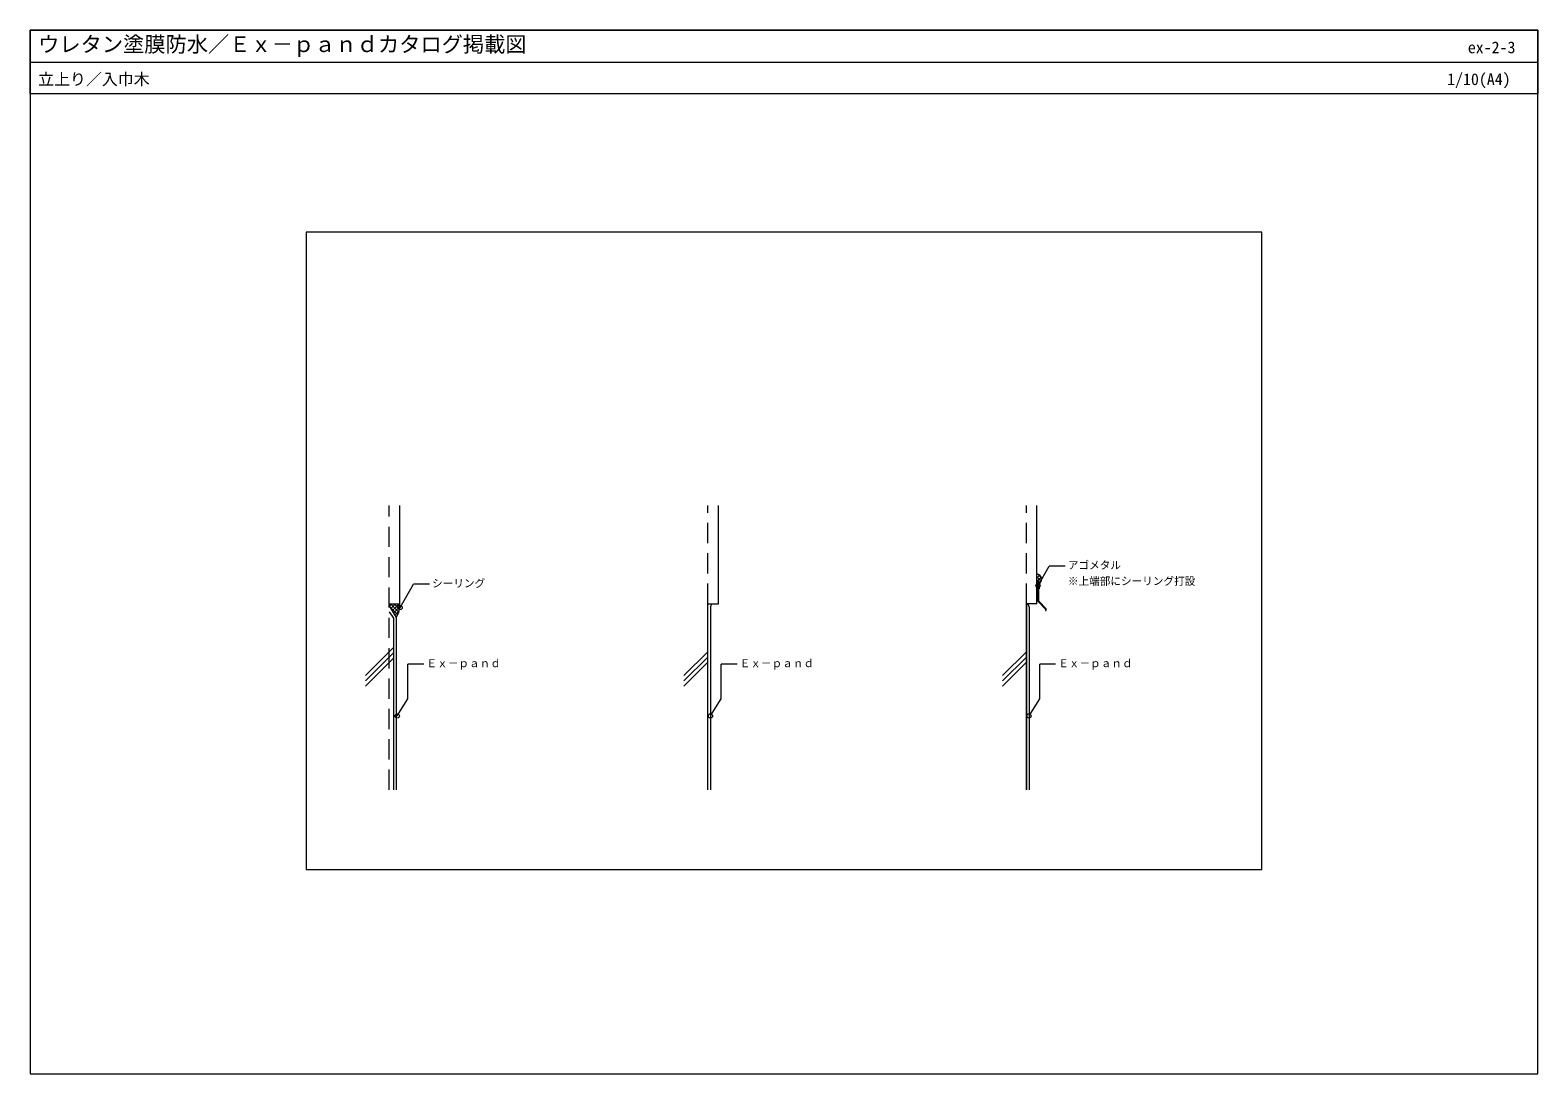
# Model space of a CAD drawing. Units: millimetres, scale not verified. Extents: x -1420 to 1420, y -983 to 983.
import ezdxf
from ezdxf.enums import TextEntityAlignment as Align

# ---------------------------------------------------------------- set-up
doc = ezdxf.new("R2010")
doc.units = ezdxf.units.MM
doc.header["$LTSCALE"] = 3
doc.linetypes.add('USER1', pattern=[50.8, 31.75, -6.35, 6.35, -6.35])
doc.linetypes.add('USER2', pattern=[19.05, 12.7, -6.35])
for name, color, linetype, lineweight in [('0-0_0', 7, 'Continuous', 18), ('0-1_WAKU', 7, 'Continuous', 18), ('0-3_KANAMONO', 4, 'Continuous', 18), ('0-4_KUTAI', 3, 'Continuous', 18), ('0-5_BOUSUI', 1, 'Continuous', 18), ('0-6_HATCH', 9, 'Continuous', 18), ('0-7_MOJI', 7, 'Continuous', 18), ('0-8_kijun', 1, 'USER1', 18)]:
    doc.layers.add(name, color=color, linetype=linetype, lineweight=lineweight)
doc.styles.add('ＭＳ ゴシック', font='')
doc.styles.get('ＭＳ ゴシック').set_extended_font_data('MS Gothic')

msp = doc.modelspace()

# ---------------------------------------------------------------- linework, layer by layer
at = {"layer": '0-0_0'}
msp.add_line((-1420.003, 922.736), (1419.997, 922.736), dxfattribs=at)
msp.add_lwpolyline([(-900.003, -597.626), (899.997, -597.626), (899.997, 602.374), (-900.003, 602.374)], close=True, dxfattribs=at)
at = {"layer": '0-1_WAKU'}
for points in [[(-1420.003, -982.626), (1419.997, -982.626), (1419.997, 982.736), (-1420.003, 982.736)], [(1419.997, 862.736), (-1420.003, 862.736), (-1420.003, 982.736), (1419.997, 982.736)]]:
    msp.add_lwpolyline(points, close=True, dxfattribs=at)
at = {"layer": '0-3_KANAMONO'}
for points in [[(478.797, -68.389), (478.497, -68.689), (478.497, -89.889), (477.497, -89.889), (477.497, -91.389), (478.497, -91.389), (478.497, -93.389), (492.639, -107.531), (492.639, -109.909), (494.139, -109.909), (494.139, -106.909), (479.997, -92.767), (479.997, -53.389), (478.497, -53.389), (478.497, -55.389), (477.497, -55.389), (477.497, -56.889), (478.497, -56.889), (478.497, -68.089)], [(478.497, -89.389), (476.497, -89.389), (476.497, -57.389), (478.497, -57.389)]]:
    msp.add_lwpolyline(points, close=True, dxfattribs=at)
at = {"layer": '0-4_KUTAI', "linetype": 'USER2'}
for p, q in [((-743.503, -447.626), (-743.503, 87.374)), ((-143.503, -97.626), (-143.503, 87.374)), ((456.497, -97.626), (456.497, 87.374))]:
    msp.add_line(p, q, dxfattribs=at)
at = {"layer": '0-4_KUTAI'}
for p, q in [((-123.503, -97.626), (-123.503, 87.374)), ((476.497, -97.626), (476.497, 87.374)), ((-143.503, -97.626), (-123.503, -97.626)), ((-143.503, -447.626), (-143.503, -97.626)), ((456.497, -447.626), (456.497, -97.626)), ((476.497, -97.626), (456.497, -97.626))]:
    msp.add_line(p, q, dxfattribs=at)
for points in [[(-743.503, -97.626), (-723.503, -97.626), (-723.503, 87.374)], [(-743.503, -112.626), (-735.503, -124.527), (-735.503, -447.626)]]:
    msp.add_lwpolyline(points, dxfattribs=at)
at = {"layer": '0-5_BOUSUI'}
for p, q in [((-743.503, -101.154), (-736.512, -114.064)), ((-138.503, -102.859), (-138.503, -447.626)), ((456.497, -97.626), (456.497, -447.626)), ((461.497, -102.859), (461.497, -447.626))]:
    msp.add_line(p, q, dxfattribs=at)
msp.add_lwpolyline([(-736.512, -114.064), (-730.503, -123.003), (-730.503, -447.626)], dxfattribs=at)
for centre, radius, start, end in [((475.009, -51.112), 10.129, 299.49628, 81.55647), ((-762.316, -100.574), 38.925, 324.81482, 4.34323), ((-131.339, -103.781), 7.223, 121.55323, 172.66137), ((456.287, -102.832), 5.21, 359.70207, 87.69225)]:
    msp.add_arc(centre, radius, start, end, dxfattribs=at)
at = {"layer": '0-6_HATCH'}
for p, q in [((476.497, -41.897), (477.176, -41.217)), ((476.497, -48.632), (481.658, -43.47)), ((484.511, -54.622), (476.497, -46.608)), ((476.497, -55.367), (484.442, -47.421)), ((478.497, -55.343), (476.497, -53.343)), ((484.66, -48.036), (478.085, -41.461)), ((479.997, -58.602), (484.767, -53.832)), ((476.497, -58.458), (477.566, -57.389)), ((476.497, -60.703), (478.497, -58.703)), ((476.497, -62.948), (478.497, -60.948)), ((476.497, -65.193), (478.497, -63.193)), ((476.497, -67.438), (478.497, -65.438)), ((476.497, -69.683), (478.497, -67.683)), ((476.497, -71.928), (478.497, -69.928)), ((476.497, -74.173), (478.497, -72.173)), ((476.497, -76.418), (478.497, -74.418)), ((476.497, -78.663), (478.497, -76.663)), ((476.497, -80.908), (478.497, -78.908)), ((476.497, -83.153), (478.497, -81.153)), ((476.497, -85.398), (478.497, -83.398)), ((481.79, -58.637), (479.997, -56.843)), ((-743.03, -102.028), (-738.627, -97.626)), ((-727.508, -117.996), (-742.503, -103.002)), ((-725.515, -113.254), (-741.143, -97.626)), ((-740.664, -106.398), (-731.892, -97.626)), ((-738.276, -110.745), (-725.157, -97.626)), ((-735.663, -114.867), (-723.447, -102.651)), ((-724.095, -107.939), (-734.408, -97.626)), ((-733.049, -118.988), (-724.721, -110.661)), ((-723.414, -101.885), (-727.673, -97.626)), ((476.497, -87.644), (478.497, -85.644)), ((476.997, -89.389), (478.497, -87.889)), ((-729.987, -122.252), (-732.699, -119.54)), ((-788.503, -232.685), (-735.503, -179.685)), ((-788.503, -242.685), (-735.503, -189.685)), ((-188.503, -232.685), (-143.503, -187.685)), ((-188.503, -242.685), (-143.503, -197.685)), ((411.497, -232.685), (456.497, -187.685)), ((411.497, -242.685), (456.497, -197.685)), ((-788.503, -252.685), (-735.503, -199.685)), ((-188.503, -252.685), (-143.503, -207.685)), ((411.497, -252.685), (456.497, -207.685))]:
    msp.add_line(p, q, dxfattribs=at)
at = {"layer": '0-7_MOJI'}
for p, q in [((478.497, -63.324), (499.767, -26.483)), ((529.767, -26.483), (499.767, -26.483)), ((-723.175, -104.507), (-697.904, -60.737)), ((-667.904, -60.737), (-697.904, -60.737)), ((-678.354, -211.239), (-708.354, -211.239)), ((-708.354, -276.191), (-708.354, -211.239)), ((-88.354, -211.239), (-118.354, -211.239)), ((-118.354, -276.191), (-118.354, -211.239)), ((511.646, -211.239), (481.646, -211.239)), ((481.646, -276.191), (481.646, -211.239)), ((-728.503, -308.667), (-708.354, -276.191)), ((-138.503, -308.667), (-118.354, -276.191)), ((461.497, -308.667), (481.646, -276.191))]:
    msp.add_line(p, q, dxfattribs=at)
for centre in [(478.497, -63.324), (-723.175, -104.507), (-728.503, -308.667), (-138.503, -308.667), (461.497, -308.667)]:
    msp.add_circle(centre, 4, dxfattribs=at)
at = {"layer": '0-8_kijun'}
msp.add_line((481.747, -68.389), (474.747, -68.389), dxfattribs=at)

# ---------------------------------------------------------------- texts
at = {"layer": '0-1_WAKU', "style": 'ＭＳ ゴシック'}
for s, height, p in [('ウレタン塗膜防水／Ｅｘ－ｐａｎｄカタログ掲載図', 29.33, (-1405.003, 932.736)), ('ex-2-3', 21.99, (1288.042, 932.736)), ('立上り／入巾木', 21.99, (-1405.003, 872.736)), ('1/10(A4)', 21.99, (1249.058, 872.736))]:
    msp.add_text(s, height=height, dxfattribs=at).set_placement(p, align=Align.BOTTOM_LEFT)
at = {"layer": '0-7_MOJI', "style": 'ＭＳ ゴシック'}
for s, p in [('アゴメタル', (534.767, -36.483)), ('シーリング', (-662.904, -70.737)), ('※上端部にシーリング打設', (534.767, -66.483)), ('Ｅｘ－ｐａｎｄ', (-673.354, -221.239)), ('Ｅｘ－ｐａｎｄ', (-83.354, -221.239)), ('Ｅｘ－ｐａｎｄ', (516.646, -221.239))]:
    msp.add_text(s, height=14.66, dxfattribs=at).set_placement(p, align=Align.BOTTOM_LEFT)

doc.saveas('drawing.dxf')
